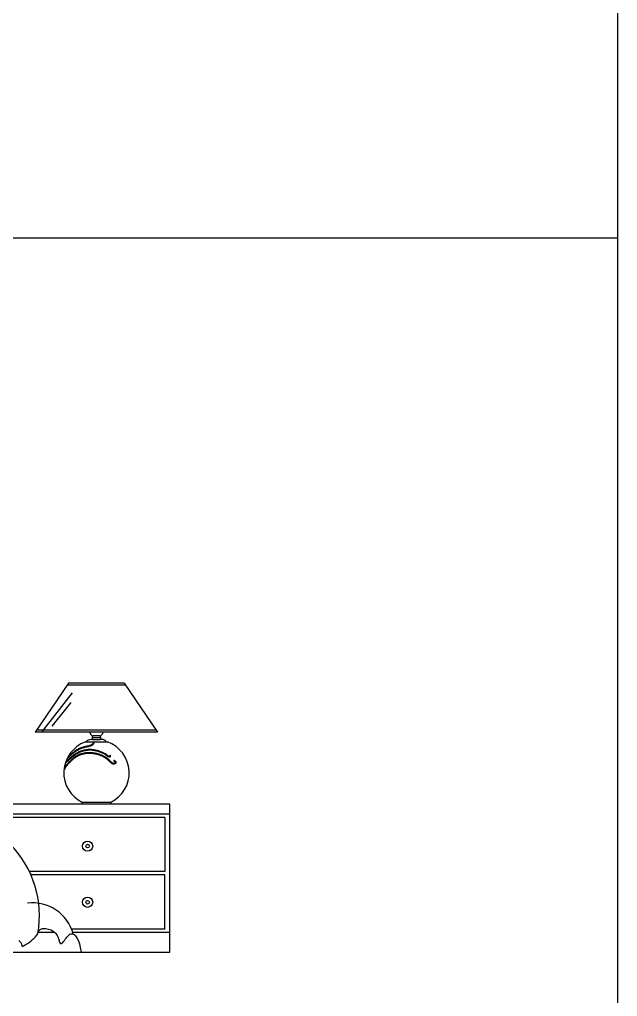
# Model space of a CAD drawing. Header units: millimetres. Extents: x 6388 to 59789, y -18725 to 8137.
# Drawn here: x 57970 to 59789, y 1301 to 4274 of the extents above; entities that cross this region are included whole.
import ezdxf

# ---------------------------------------------------------------- set-up
doc = ezdxf.new("R2010")
doc.units = ezdxf.units.MM
doc.layers.add('www.cad-blocks.net', color=7, linetype='Continuous')

# ---------------------------------------------------------------- blocks, each defined once
blk = doc.blocks.new('A$C371A5906')
for p, q in [((2292.1, 818.9), (2190.7, 670.1)), ((2465.5, 813.3), (2288.2, 813.3)), ((2376.8, 818.9), (2292.1, 818.9)), ((2461.7, 818.9), (2376.8, 818.9)), ((2461.7, 818.9), (2562.8, 670.1)), ((2210.6, 670.1), (2303.9, 789.5)), ((2299.1, 759.7), (2241, 688.1)), ((2356, 670.1), (2190.7, 670.1)), ((2559, 675.7), (2194.5, 675.7)), ((2397.4, 670.1), (2356, 670.1)), ((2386.2, 658.2), (2367.1, 658.2)), ((2562.8, 670.1), (2397.4, 670.1)), ((2338, 624.6), (2335.4, 623.8)), ((2340.6, 625.2), (2338, 624.6)), ((2343.2, 625.9), (2340.6, 625.2)), ((2345.8, 626.5), (2343.2, 625.9)), ((2347.8, 639.9), (2343.5, 639.9)), ((2346.3, 624.4), (2343.7, 623.8)), ((2348.4, 627), (2345.8, 626.5)), ((2348.9, 625), (2346.3, 624.4)), ((2347.8, 639.9), (2347.8, 643.4)), ((2405.7, 639.9), (2347.8, 639.9)), ((2350.9, 627.6), (2348.4, 627)), ((2351.4, 625.6), (2348.9, 625)), ((2353.3, 628.2), (2350.9, 627.6)), ((2353.9, 626.2), (2351.4, 625.6)), ((2355.6, 628.8), (2353.3, 628.2)), ((2356.2, 626.8), (2353.9, 626.2)), ((2357.8, 629.5), (2355.6, 628.8)), ((2358.4, 627.5), (2356.2, 626.8)), ((2359.7, 630.1), (2357.8, 629.5)), ((2360.5, 628.2), (2358.4, 627.5)), ((2361.4, 630.9), (2359.7, 630.1)), ((2362.4, 629.1), (2360.5, 628.2)), ((2362.9, 631.8), (2361.4, 630.9)), ((2364.1, 630.1), (2362.4, 629.1)), ((2364.2, 632.8), (2362.9, 631.8)), ((2389.7, 652.7), (2363.8, 652.7)), ((2365.6, 631.3), (2364.1, 630.1)), ((2365.2, 634.1), (2364.2, 632.8)), ((2388.4, 647), (2365.2, 647)), ((2366.1, 635.6), (2365.2, 634.1)), ((2366.9, 632.9), (2365.6, 631.3)), ((2366.7, 637.6), (2366.1, 635.6)), ((2367.2, 639.9), (2366.7, 637.6)), ((2367.9, 634.8), (2366.9, 632.9)), ((2368.7, 637.1), (2367.9, 634.8)), ((2369.3, 639.9), (2368.7, 637.1)), ((2405.7, 639.9), (2405.7, 643.5)), ((2410.6, 639.9), (2405.7, 639.9)), ((2290.7, 594.6), (2289.6, 593.5)), ((2295.6, 599.2), (2290.7, 594.6)), ((2297, 597.7), (2292.2, 593.1)), ((2300, 603.1), (2295.6, 599.2)), ((2301.4, 601.6), (2297, 597.7)), ((2302.2, 595.6), (2299.3, 593.1)), ((2304, 606.5), (2300, 603.1)), ((2305.3, 604.9), (2301.4, 601.6)), ((2304.8, 597.8), (2302.2, 595.6)), ((2306.1, 596.2), (2303.5, 594)), ((2307.6, 609.3), (2304, 606.5)), ((2307.3, 599.8), (2304.8, 597.8)), ((2308.9, 607.7), (2305.3, 604.9)), ((2308.6, 598.2), (2306.1, 596.2)), ((2309.6, 601.5), (2307.3, 599.8)), ((2311, 611.8), (2307.6, 609.3)), ((2310.8, 599.9), (2308.6, 598.2)), ((2312.1, 610.1), (2308.9, 607.7)), ((2311.9, 603.1), (2309.6, 601.5)), ((2311.8, 594.8), (2310.5, 593.9)), ((2313, 601.4), (2310.8, 599.9)), ((2314.1, 613.8), (2311, 611.8)), ((2313.1, 595.6), (2311.8, 594.8)), ((2314.1, 604.5), (2311.9, 603.1)), ((2315.2, 612.1), (2312.1, 610.1)), ((2315.2, 602.8), (2313, 601.4)), ((2314.4, 596.5), (2313.1, 595.6)), ((2317, 615.7), (2314.1, 613.8)), ((2316.4, 605.9), (2314.1, 604.5)), ((2315.5, 594.7), (2314.2, 593.9)), ((2315.6, 597.2), (2314.4, 596.5)), ((2318, 613.9), (2315.2, 612.1)), ((2317.4, 604.1), (2315.2, 602.8)), ((2316.7, 595.5), (2315.5, 594.7)), ((2316.9, 598), (2315.6, 597.2)), ((2318.7, 607.1), (2316.4, 605.9)), ((2317.9, 596.2), (2316.7, 595.5)), ((2318.1, 598.6), (2316.9, 598)), ((2319.8, 617.3), (2317, 615.7)), ((2319.6, 605.3), (2317.4, 604.1)), ((2319.1, 596.8), (2317.9, 596.2)), ((2320.8, 615.5), (2318, 613.9)), ((2319.4, 599.3), (2318.1, 598.6)), ((2321.2, 608.3), (2318.7, 607.1)), ((2320.3, 597.4), (2319.1, 596.8)), ((2320.6, 599.9), (2319.4, 599.3)), ((2322, 606.4), (2319.6, 605.3)), ((2322.5, 618.7), (2319.8, 617.3)), ((2321.5, 598), (2320.3, 597.4)), ((2321.8, 600.4), (2320.6, 599.9)), ((2323.4, 616.9), (2320.8, 615.5)), ((2323.8, 609.5), (2321.2, 608.3)), ((2322.7, 598.5), (2321.5, 598)), ((2323.1, 601), (2321.8, 600.4)), ((2324.6, 607.6), (2322, 606.4)), ((2325.1, 620), (2322.5, 618.7)), ((2323.9, 599.1), (2322.7, 598.5)), ((2324.4, 601.5), (2323.1, 601)), ((2326, 618.1), (2323.4, 616.9)), ((2326.6, 610.6), (2323.8, 609.5)), ((2325.1, 599.6), (2323.9, 599.1)), ((2325.8, 602), (2324.4, 601.5)), ((2327.4, 608.7), (2324.6, 607.6)), ((2327.7, 621.1), (2325.1, 620)), ((2326.5, 600.1), (2325.1, 599.6)), ((2327.2, 602.5), (2325.8, 602)), ((2328.5, 619.2), (2326, 618.1)), ((2327.8, 600.5), (2326.5, 600.1)), ((2329.6, 611.7), (2326.6, 610.6)), ((2328.7, 603), (2327.2, 602.5)), ((2330.3, 609.8), (2327.4, 608.7)), ((2330.3, 622.1), (2327.7, 621.1)), ((2329.3, 601), (2327.8, 600.5)), ((2331, 620.2), (2328.5, 619.2)), ((2330.2, 603.5), (2328.7, 603)), ((2330.8, 601.5), (2329.3, 601)), ((2332.6, 612.8), (2329.6, 611.7)), ((2331.8, 604), (2330.2, 603.5)), ((2332.9, 623), (2330.3, 622.1)), ((2333.2, 610.8), (2330.3, 609.8)), ((2332.4, 602), (2330.8, 601.5)), ((2333.5, 621.1), (2331, 620.2)), ((2333.5, 604.4), (2331.8, 604)), ((2334, 602.4), (2332.4, 602)), ((2335.7, 613.8), (2332.6, 612.8)), ((2335.4, 623.8), (2332.9, 623)), ((2336.3, 611.8), (2333.2, 610.8)), ((2336, 621.8), (2333.5, 621.1)), ((2335.1, 604.9), (2333.5, 604.4)), ((2335.6, 602.9), (2334, 602.4)), ((2336.8, 605.3), (2335.1, 604.9)), ((2337.3, 603.3), (2335.6, 602.9)), ((2338.9, 614.6), (2335.7, 613.8)), ((2338.5, 622.6), (2336, 621.8)), ((2339.4, 612.6), (2336.3, 611.8)), ((2338.5, 605.7), (2336.8, 605.3)), ((2339, 603.7), (2337.3, 603.3)), ((2341.1, 623.2), (2338.5, 622.6)), ((2340.2, 606), (2338.5, 605.7)), ((2342, 615.4), (2338.9, 614.6)), ((2340.6, 604), (2339, 603.7)), ((2342.4, 613.4), (2339.4, 612.6)), ((2341.9, 606.3), (2340.2, 606)), ((2342.3, 604.3), (2340.6, 604)), ((2343.7, 623.8), (2341.1, 623.2)), ((2343.6, 606.6), (2341.9, 606.3)), ((2345.1, 616), (2342, 615.4)), ((2343.9, 604.6), (2342.3, 604.3)), ((2345.5, 613.9), (2342.4, 613.4)), ((2345.3, 606.8), (2343.6, 606.6)), ((2345.6, 604.8), (2343.9, 604.6)), ((2348.2, 616.4), (2345.1, 616)), ((2347, 607), (2345.3, 606.8)), ((2348.5, 614.4), (2345.5, 613.9)), ((2347.2, 605), (2345.6, 604.8)), ((2348.7, 607.2), (2347, 607)), ((2348.8, 605.1), (2347.2, 605)), ((2351.3, 616.7), (2348.2, 616.4)), ((2351.4, 614.7), (2348.5, 614.4)), ((2350.4, 607.3), (2348.7, 607.2)), ((2350.5, 605.2), (2348.8, 605.1)), ((2352.1, 607.3), (2350.4, 607.3)), ((2352.2, 605.3), (2350.5, 605.2)), ((2354.3, 616.9), (2351.3, 616.7)), ((2354.3, 614.8), (2351.4, 614.7)), ((2353.8, 607.4), (2352.1, 607.3)), ((2353.8, 605.3), (2352.2, 605.3)), ((2355.6, 607.3), (2353.8, 607.4)), ((2355.5, 605.3), (2353.8, 605.3)), ((2357.2, 616.9), (2354.3, 616.9)), ((2357.2, 614.9), (2354.3, 614.8)), ((2357.3, 605.2), (2355.5, 605.3)), ((2357.4, 607.3), (2355.6, 607.3)), ((2360.2, 616.8), (2357.2, 616.9)), ((2360.1, 614.8), (2357.2, 614.9)), ((2359, 605.1), (2357.3, 605.2)), ((2359.1, 607.2), (2357.4, 607.3)), ((2360.7, 605), (2359, 605.1)), ((2360.9, 607.1), (2359.1, 607.2)), ((2363, 614.6), (2360.1, 614.8)), ((2363.2, 616.6), (2360.2, 616.8)), ((2362.5, 604.9), (2360.7, 605)), ((2362.7, 606.9), (2360.9, 607.1)), ((2364.2, 604.7), (2362.5, 604.9)), ((2364.4, 606.7), (2362.7, 606.9)), ((2365.9, 614.3), (2363, 614.6)), ((2366.1, 616.4), (2363.2, 616.6)), ((2365.9, 604.5), (2364.2, 604.7)), ((2366.1, 606.6), (2364.4, 606.7)), ((2368.9, 614), (2365.9, 614.3)), ((2367.5, 604.3), (2365.9, 604.5)), ((2369.1, 616), (2366.1, 616.4)), ((2367.8, 606.4), (2366.1, 606.6)), ((2369.1, 604.1), (2367.5, 604.3)), ((2369.4, 606.1), (2367.8, 606.4)), ((2371.9, 613.5), (2368.9, 614)), ((2372.2, 615.5), (2369.1, 616)), ((2370.7, 603.9), (2369.1, 604.1)), ((2371, 605.9), (2369.4, 606.1)), ((2372.3, 603.6), (2370.7, 603.9)), ((2372.6, 605.7), (2371, 605.9)), ((2375, 612.9), (2371.9, 613.5)), ((2375.4, 614.9), (2372.2, 615.5)), ((2373.9, 603.3), (2372.3, 603.6)), ((2374.3, 605.4), (2372.6, 605.7)), ((2375.4, 603), (2373.9, 603.3)), ((2375.9, 605), (2374.3, 605.4)), ((2378.4, 612.1), (2375, 612.9)), ((2379, 614.1), (2375.4, 614.9)), ((2377.1, 602.6), (2375.4, 603)), ((2377.6, 604.6), (2375.9, 605)), ((2378.7, 602.2), (2377.1, 602.6)), ((2379.3, 604.2), (2377.6, 604.6)), ((2382.3, 610.9), (2378.4, 612.1)), ((2380.5, 601.7), (2378.7, 602.2)), ((2383, 612.9), (2379, 614.1)), ((2381.1, 603.7), (2379.3, 604.2)), ((2382.3, 601.2), (2380.5, 601.7)), ((2382.9, 603.1), (2381.1, 603.7)), ((2386.8, 609.3), (2382.3, 610.9)), ((2384.2, 600.5), (2382.3, 601.2)), ((2384.9, 602.5), (2382.9, 603.1)), ((2387.5, 611.3), (2383, 612.9)), ((2386.1, 599.9), (2384.2, 600.5)), ((2386.8, 601.8), (2384.9, 602.5)), ((2388.1, 599.1), (2386.1, 599.9)), ((2392.1, 607.2), (2386.8, 609.3)), ((2388.8, 601), (2386.8, 601.8)), ((2392.9, 609.1), (2387.5, 611.3)), ((2390.1, 598.3), (2388.1, 599.1)), ((2390.9, 600.2), (2388.8, 601)), ((2392.1, 597.5), (2390.1, 598.3)), ((2392.9, 599.4), (2390.9, 600.2)), ((2398.2, 604.6), (2392.1, 607.2)), ((2394, 596.6), (2392.1, 597.5)), ((2399.1, 606.4), (2392.9, 609.1)), ((2394.9, 598.5), (2392.9, 599.4)), ((2396, 595.7), (2394, 596.6)), ((2396.9, 597.5), (2394.9, 598.5)), ((2397.9, 594.7), (2396, 595.7)), ((2398.8, 596.5), (2396.9, 597.5)), ((2399.7, 593.7), (2397.9, 594.7)), ((2405.4, 601.2), (2398.2, 604.6)), ((2400.7, 595.6), (2398.8, 596.5)), ((2406.3, 603), (2399.1, 606.4)), ((2402.5, 594.5), (2400.7, 595.6)), ((2404.2, 593.5), (2402.5, 594.5)), ((2404.7, 601.6), (2412.6, 595.5)), ((2406, 603.2), (2413.6, 597.3)), ((2412.6, 595.5), (2415.2, 594.3)), ((2413.6, 597.3), (2415.6, 596.4)), ((2415.6, 596.4), (2417.6, 596.4)), ((2417.6, 597.5), (2417.6, 598.6)), ((2417.6, 596.4), (2417.6, 597.5)), ((2419.7, 594.3), (2419.7, 598.6)), ((2282.3, 565.1), (2281.1, 563.4)), ((2285.4, 578.3), (2282.2, 575.9)), ((2283.6, 566.9), (2282.3, 565.1)), ((2284.2, 579.9), (2283.3, 579.3)), ((2284.8, 568.5), (2283.6, 566.9)), ((2285.2, 565.6), (2284, 563.9)), ((2285.8, 581.2), (2284.2, 579.9)), ((2286, 570.1), (2284.8, 568.5)), ((2286.4, 567.3), (2285.2, 565.6)), ((2287.1, 579.6), (2285.4, 578.3)), ((2287.9, 583.1), (2285.8, 581.2)), ((2287.2, 571.6), (2286, 570.1)), ((2287.7, 568.8), (2286.4, 567.3)), ((2292.2, 593.1), (2286.8, 587.8)), ((2289.3, 581.5), (2287.1, 579.6)), ((2288.5, 573.1), (2287.2, 571.6)), ((2288.8, 570.3), (2287.7, 568.8)), ((2290.4, 585.3), (2287.9, 583.1)), ((2289.7, 574.5), (2288.5, 573.1)), ((2290, 571.8), (2288.8, 570.3)), ((2291.8, 583.8), (2289.3, 581.5)), ((2290.8, 575.8), (2289.7, 574.5)), ((2291.2, 573.1), (2290, 571.8)), ((2293.3, 587.8), (2290.4, 585.3)), ((2292, 577), (2290.8, 575.8)), ((2292.3, 574.4), (2291.2, 573.1)), ((2294.6, 586.3), (2291.8, 583.8)), ((2293.2, 578.2), (2292, 577)), ((2293.5, 575.6), (2292.3, 574.4)), ((2294.3, 579.3), (2293.2, 578.2)), ((2296.3, 590.5), (2293.3, 587.8)), ((2294.6, 576.7), (2293.5, 575.6)), ((2295.5, 580.4), (2294.3, 579.3)), ((2297.6, 588.9), (2294.6, 586.3)), ((2295.8, 577.8), (2294.6, 576.7)), ((2296.6, 581.5), (2295.5, 580.4)), ((2296.9, 578.9), (2295.8, 577.8)), ((2299.3, 593.1), (2296.3, 590.5)), ((2297.7, 582.6), (2296.6, 581.5)), ((2298.1, 580), (2296.9, 578.9)), ((2300.6, 591.6), (2297.6, 588.9)), ((2298.9, 583.7), (2297.7, 582.6)), ((2299.2, 581.1), (2298.1, 580)), ((2300, 584.7), (2298.9, 583.7)), ((2300.3, 582.2), (2299.2, 581.1)), ((2301.1, 585.8), (2300, 584.7)), ((2301.4, 583.3), (2300.3, 582.2)), ((2303.5, 594), (2300.6, 591.6)), ((2302.2, 586.9), (2301.1, 585.8)), ((2302.5, 584.3), (2301.4, 583.3)), ((2303.3, 587.9), (2302.2, 586.9)), ((2303.6, 585.4), (2302.5, 584.3)), ((2304.5, 589), (2303.3, 587.9)), ((2304.7, 586.4), (2303.6, 585.4)), ((2305.6, 590), (2304.5, 589)), ((2305.8, 587.4), (2304.7, 586.4)), ((2306.8, 591), (2305.6, 590)), ((2307, 588.4), (2305.8, 587.4)), ((2308, 592), (2306.8, 591)), ((2308.1, 589.4), (2307, 588.4)), ((2309.3, 592.9), (2308, 592)), ((2309.3, 590.4), (2308.1, 589.4)), ((2310.5, 593.9), (2309.3, 592.9)), ((2310.5, 591.3), (2309.3, 590.4)), ((2311.7, 592.2), (2310.5, 591.3)), ((2313, 593.1), (2311.7, 592.2)), ((2314.2, 593.9), (2313, 593.1)), ((2401.4, 592.8), (2399.7, 593.7)), ((2403.1, 591.8), (2401.4, 592.8)), ((2404.8, 590.7), (2403.1, 591.8)), ((2405.9, 592.5), (2404.2, 593.5)), ((2406.3, 589.7), (2404.8, 590.7)), ((2407.5, 591.4), (2405.9, 592.5)), ((2407.8, 588.7), (2406.3, 589.7)), ((2409, 590.4), (2407.5, 591.4)), ((2409.1, 587.7), (2407.8, 588.7)), ((2410.4, 589.3), (2409, 590.4)), ((2410.4, 586.7), (2409.1, 587.7)), ((2411.7, 588.3), (2410.4, 589.3)), ((2411.6, 585.7), (2410.4, 586.7)), ((2412.7, 584.7), (2411.6, 585.7)), ((2412.9, 587.3), (2411.7, 588.3)), ((2413.8, 583.8), (2412.7, 584.7)), ((2414.1, 586.3), (2412.9, 587.3)), ((2414.8, 582.8), (2413.8, 583.8)), ((2415.2, 585.3), (2414.1, 586.3)), ((2415.8, 581.9), (2414.8, 582.8)), ((2415.2, 594.3), (2419.7, 594.3)), ((2416.2, 584.3), (2415.2, 585.3)), ((2416.7, 581), (2415.8, 581.9)), ((2417.2, 583.4), (2416.2, 584.3)), ((2417.6, 580.1), (2416.7, 581)), ((2418.1, 582.5), (2417.2, 583.4)), ((2418.4, 579.3), (2417.6, 580.1)), ((2419, 581.6), (2418.1, 582.5)), ((2419.2, 578.5), (2418.4, 579.3)), ((2419.9, 580.7), (2419, 581.6)), ((2420.1, 577.7), (2419.2, 578.5)), ((2420.7, 579.9), (2419.9, 580.7)), ((2420.9, 576.9), (2420.1, 577.7)), ((2421.5, 579.2), (2420.7, 579.9)), ((2421.7, 576.2), (2420.9, 576.9)), ((2422.3, 578.4), (2421.5, 579.2)), ((2422.5, 575.5), (2421.7, 576.2)), ((2423, 577.7), (2422.3, 578.4)), ((2423.3, 574.9), (2422.5, 575.5)), ((2423.8, 577.1), (2423, 577.7)), ((2424.1, 574.3), (2423.3, 574.9)), ((2424.5, 576.6), (2423.8, 577.1)), ((2424.9, 573.9), (2424.1, 574.3)), ((2425.2, 576.1), (2424.5, 576.6)), ((2425.7, 573.4), (2424.9, 573.9)), ((2425.9, 575.7), (2425.2, 576.1)), ((2426.6, 573.1), (2425.7, 573.4)), ((2426.6, 575.3), (2425.9, 575.7)), ((2427.3, 575), (2426.6, 575.3)), ((2427.4, 572.8), (2426.6, 573.1)), ((2427.9, 574.8), (2427.3, 575)), ((2428.2, 572.6), (2427.4, 572.8)), ((2428.6, 574.7), (2427.9, 574.8)), ((2429.1, 572.5), (2428.2, 572.6)), ((2429.2, 574.6), (2428.6, 574.7)), ((2429.9, 572.5), (2429.1, 572.5)), ((2429.8, 574.6), (2429.2, 574.6)), ((2430.4, 574.6), (2429.8, 574.6)), ((2430.7, 572.6), (2429.9, 572.5)), ((2431, 574.8), (2430.4, 574.6)), ((2430.6, 581.3), (2431.9, 580.8)), ((2431.5, 572.8), (2430.7, 572.6)), ((2431.5, 574.9), (2431, 574.8)), ((2431.4, 583.2), (2432.8, 582.6)), ((2432, 575.2), (2431.5, 574.9)), ((2432.2, 573), (2431.5, 572.8)), ((2431.9, 580.8), (2432.9, 580.2)), ((2432.5, 575.4), (2432, 575.2)), ((2433, 573.3), (2432.2, 573)), ((2432.9, 575.8), (2432.5, 575.4)), ((2432.8, 582.6), (2434.1, 581.9)), ((2432.9, 580.2), (2433.6, 579.7)), ((2433.3, 576.1), (2432.9, 575.8)), ((2433.7, 573.7), (2433, 573.3)), ((2433.7, 576.6), (2433.3, 576.1)), ((2433.6, 579.7), (2434, 579.1)), ((2433.9, 577), (2433.7, 576.6)), ((2434.3, 574.2), (2433.7, 573.7)), ((2434.2, 577.5), (2433.9, 577)), ((2434, 579.1), (2434.2, 578.6)), ((2434.1, 581.9), (2435.1, 581.1)), ((2434.2, 578.6), (2434.3, 578)), ((2434.3, 578), (2434.2, 577.5)), ((2434.9, 574.7), (2434.3, 574.2)), ((2435.4, 575.4), (2434.9, 574.7)), ((2435.1, 581.1), (2435.8, 580.1)), ((2435.8, 576.1), (2435.4, 575.4)), ((2435.8, 580.1), (2436.3, 579)), ((2436.1, 576.9), (2435.8, 576.1)), ((2436.3, 577.9), (2436.1, 576.9)), ((2436.3, 579), (2436.3, 577.9)), ((2281.5, 560.4), (2278, 555.3)), ((2279.8, 561.6), (2278.5, 559.7)), ((2281.1, 563.4), (2279.8, 561.6)), ((2282.7, 562.2), (2281.5, 560.4)), ((2284, 563.9), (2282.7, 562.2)), ((2600, 450.6), (2100, 450.6)), ((2420.1, 456.1), (2334, 456.1)), ((2334, 450.6), (2334, 456.1)), ((2420.1, 450.6), (2334, 450.6)), ((2420.1, 456.1), (2420.1, 450.6)), ((2600, 0.6), (2600, 450.6)), ((2600, 0.6), (2600, 450.6)), ((2600, 420.6), (2100, 420.6)), ((2585, 410.6), (2115, 410.6)), ((2585, 410.6), (2585, 245.9)), ((2585, 245.9), (2172.8, 245.9)), ((2585, 235.9), (2177.4, 235.9)), ((2585, 70.6), (2585, 235.9)), ((2198.6, 57.3), (2199.8, 59.7)), ((2249.9, 60.6), (2199.2, 60.6)), ((2199.8, 59.7), (2200.9, 62)), ((2200.9, 62), (2201.9, 64.1)), ((2201.9, 64.1), (2203, 66.1)), ((2203, 66.1), (2204.3, 67.9)), ((2204.3, 67.9), (2205.8, 69.5)), ((2205.8, 69.5), (2207.6, 70.8)), ((2207.6, 70.8), (2209.9, 71.8)), ((2209.9, 71.8), (2212.6, 72.4)), ((2212.6, 72.4), (2215.8, 72.7)), ((2215.8, 72.7), (2219.4, 72.7)), ((2219.4, 72.7), (2223.1, 72.3)), ((2223.1, 72.3), (2227, 71.7)), ((2227, 71.7), (2231, 70.7)), ((2231, 70.7), (2234.9, 69.5)), ((2234.9, 69.5), (2238.6, 68)), ((2238.6, 68), (2242.1, 66.3)), ((2242.1, 66.3), (2245.3, 64.3)), ((2245.3, 64.3), (2248.3, 62.1)), ((2248.3, 62.1), (2251.1, 59.6)), ((2251.1, 59.6), (2253.5, 56.9)), ((2585, 70.6), (2301.1, 70.6)), ((2600, 60.6), (2304.7, 60.6)), ((2140.3, 35.9), (2143, 33.7)), ((2143, 33.7), (2145.1, 31.5)), ((2145.1, 31.5), (2146.7, 29.5)), ((2170.2, 29.2), (2173.8, 31.7)), ((2173.8, 31.7), (2177.2, 34.3)), ((2177.2, 34.3), (2180.6, 36.9)), ((2180.6, 36.9), (2183.7, 39.5)), ((2183.7, 39.5), (2186.5, 42.1)), ((2186.5, 42.1), (2189.1, 44.7)), ((2189.1, 44.7), (2191.5, 47.3)), ((2191.5, 47.3), (2193.6, 49.8)), ((2193.6, 49.8), (2195.5, 52.4)), ((2195.5, 52.4), (2197.2, 54.8)), ((2197.2, 54.8), (2198.6, 57.3)), ((2253.5, 56.9), (2255.7, 53.9)), ((2255.7, 53.9), (2257.6, 50.8)), ((2257.6, 50.8), (2259.3, 47.3)), ((2259.3, 47.3), (2260.7, 43.7)), ((2260.7, 43.7), (2261.8, 40.1)), ((2261.8, 40.1), (2262.9, 36.5)), ((2262.9, 36.5), (2263.9, 33.2)), ((2263.9, 33.2), (2264.9, 30.4)), ((2264.9, 30.4), (2266, 28.1)), ((2272.4, 28.1), (2274.7, 30.3)), ((2274.7, 30.3), (2277, 33.1)), ((2277, 33.1), (2279.5, 36.2)), ((2279.5, 36.2), (2282, 39.5)), ((2282, 39.5), (2284.5, 42.8)), ((2284.5, 42.8), (2286.9, 46)), ((2286.9, 46), (2289.3, 48.8)), ((2289.3, 48.8), (2291.6, 51.3)), ((2291.6, 51.3), (2293.9, 53.3)), ((2293.9, 53.3), (2296.2, 54.8)), ((2296.2, 54.8), (2298.6, 55.8)), ((2298.6, 55.8), (2301, 56.3)), ((2301, 56.3), (2303.6, 56.1)), ((2303.6, 56.1), (2306.3, 55.3)), ((2306.3, 55.3), (2309.2, 53.7)), ((2309.2, 53.7), (2312.3, 51.2)), ((2312.3, 51.2), (2315.4, 47.5)), ((2315.4, 47.5), (2318.6, 42.2)), ((2318.6, 42.2), (2321.8, 35.2)), ((2321.8, 35.2), (2324.9, 26.1)), ((0, 0.6), (2600, 0.6)), ((2146.7, 29.5), (2147.9, 27.7)), ((2147.9, 27.7), (2148.6, 26)), ((2148.6, 26), (2149.1, 24.5)), ((2149.1, 24.5), (2149.3, 23.1)), ((2149.3, 23.1), (2149.4, 21.9)), ((2149.4, 21.9), (2149.4, 20.8)), ((2149.4, 20.8), (2149.4, 19.9)), ((2149.4, 19.9), (2149.5, 19.1)), ((2149.5, 19.1), (2149.7, 18.6)), ((2149.7, 18.6), (2150.1, 18.3)), ((2150.1, 18.3), (2150.8, 18.2)), ((2150.8, 18.2), (2151.8, 18.5)), ((2151.8, 18.5), (2153.2, 19.1)), ((2153.2, 19.1), (2155.1, 20)), ((2155.1, 20), (2157.4, 21.3)), ((2157.4, 21.3), (2160.2, 22.9)), ((2160.2, 22.9), (2163.4, 24.8)), ((2163.4, 24.8), (2166.7, 26.9)), ((2166.7, 26.9), (2170.2, 29.2)), ((2266, 28.1), (2267.2, 26.7)), ((2267.2, 26.7), (2268.7, 26.1)), ((2268.7, 26.1), (2270.4, 26.7)), ((2270.4, 26.7), (2272.4, 28.1)), ((2324.9, 26.1), (2327.8, 14.7)), ((2327.8, 14.7), (2330.6, 0.6))]:
    blk.add_line(p, q)
for centre, radius in [((2350, 323.1), 15.5), ((2350, 323.1), 5.48), ((2350, 152.3), 15.5), ((2350, 152.3), 5.48)]:
    blk.add_circle(centre, radius)
for centre, radius, start, end in [((2371, 672.9), 15.3, 190.7819, 255.2949), ((2367.3, 654.3), 3.83, 89.4409, 205.7295), ((2381.9, 673.4), 15.8, 285.9236, 347.9996), ((2386.3, 654.3), 3.83, 334.2705, 90.5591), ((2377.4, 546), 99.9, 109.8853, 244.1951), ((2361.9, 619.5), 27.7, 83.1481, 120.4228), ((2367.7, 650.6), 4.36, 151.7417, 234.7534), ((2385.9, 650.6), 4.36, 305.2466, 28.2583), ((2392.9, 624.7), 22.8, 55.7123, 101.4153), ((2376.6, 546), 99.9, 295.8049, 70.1147), ((2418.6, 598.5), 1.04, 6.6106, 173.3894), ((2430.8, 582.3), 1.04, 59.7747, 257.6696), ((1893.9, 111.7), 309.5, 349.8773, 44.4044), ((2182.3, 22.2), 128.3, 14.9333, 96.7925)]:
    blk.add_arc(centre, radius, start, end)
blk = doc.blocks.new('FORMAT')
at = {"color": 155, "true_color": 0x546d8e}
for p, q in [((59789.4, 8137.1), (59789.4, -18724.9)), ((10116.5, 3609.9), (59789.4, 3609.9))]:
    blk.add_line(p, q, dxfattribs=at)

msp = doc.modelspace()

# ---------------------------------------------------------------- block references
msp.add_blockref('A$C371A5906', (55826.9, 1435.7))
at = {"layer": 'www.cad-blocks.net'}
msp.add_blockref('FORMAT', (0, 0), dxfattribs=at)

doc.saveas('drawing.dxf')
